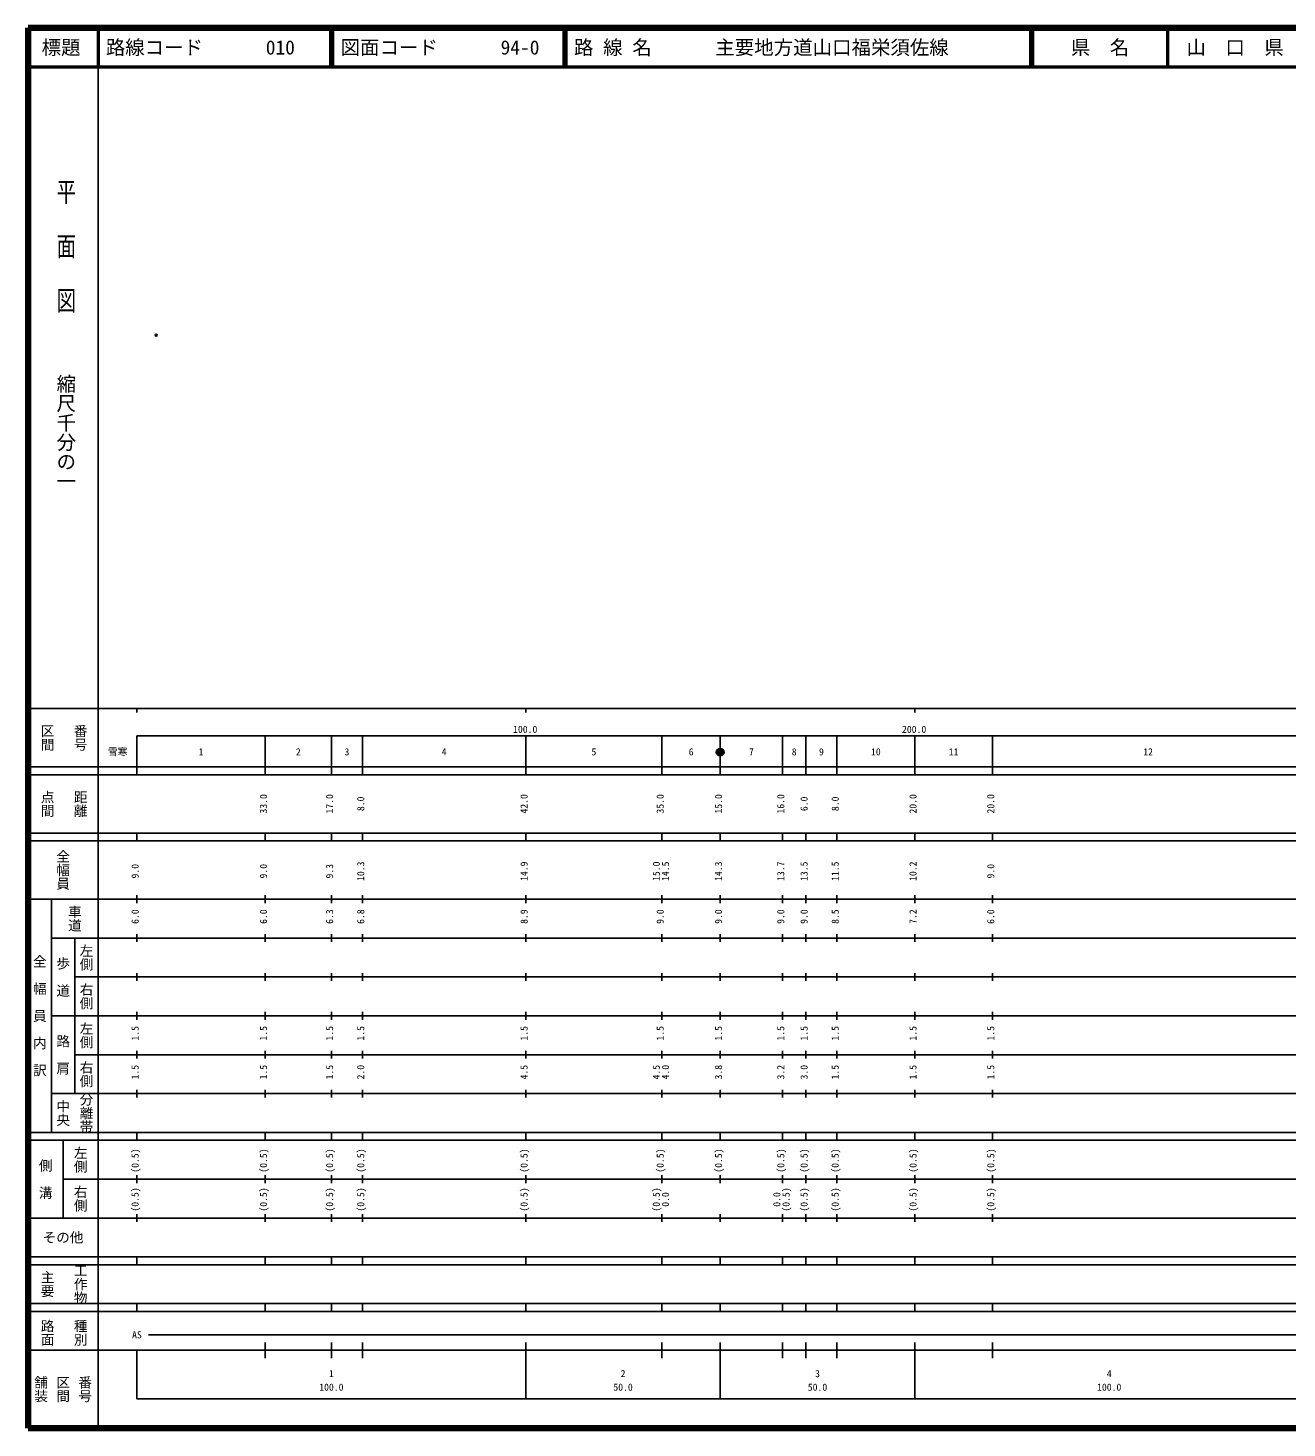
# Model space of a CAD drawing. Units: millimetres on the paper. Extents: x 40 to 680, y 20 to 380.
# Drawn here: x 40 to 363.7, y 20 to 380 of the extents above; entities that cross this region are included whole.
import ezdxf
from ezdxf.enums import TextEntityAlignment as Align

# ---------------------------------------------------------------- set-up
doc = ezdxf.new("R2010")
doc.units = ezdxf.units.MM
doc.header["$PDMODE"] = 32
doc.header["$PDSIZE"] = 0.5
doc.layers.add('M-OTRS', color=6, linetype='Continuous')
doc.layers.add('M-TTL-TXT', color=7, linetype='Continuous')
for name, color, linetype, lineweight in [('M-TTL', 2, 'Continuous', 140), ('M-TTL-BAND', 7, 'Continuous', 25), ('M-TTL-LINE', 7, 'Continuous', 50)]:
    doc.layers.add(name, color=color, linetype=linetype, lineweight=lineweight)
doc.styles.add('@ＭＳ ゴシック', font='')
doc.styles.add('ＭＳ ゴシック', font='')
doc.styles.get('@ＭＳ ゴシック').set_extended_font_data('@MS Gothic')
doc.styles.get('ＭＳ ゴシック').set_extended_font_data('MS Gothic')

msp = doc.modelspace()

# ---------------------------------------------------------------- hatches: boundary and pattern name
at = {"layer": 'M-TTL-BAND'}
msp.add_hatch(color=256, dxfattribs=at).paths.add_polyline_path([(218.97, 193.766), (218.969, 193.805), (218.966, 193.844), (218.963, 193.883), (218.957, 193.922), (218.95, 193.961), (218.942, 193.999), (218.932, 194.037), (218.921, 194.075), (218.908, 194.112), (218.893, 194.148), (218.878, 194.184), (218.861, 194.22), (218.842, 194.254), (218.822, 194.288), (218.801, 194.321), (218.779, 194.354), (218.755, 194.385), (218.73, 194.415), (218.704, 194.445), (218.677, 194.473), (218.648, 194.5), (218.619, 194.526), (218.589, 194.551), (218.557, 194.575), (218.525, 194.597), (218.492, 194.618), (218.458, 194.638), (218.424, 194.657), (218.388, 194.674), (218.352, 194.69), (218.316, 194.704), (218.279, 194.717), (218.241, 194.728), (218.203, 194.738), (218.165, 194.747), (218.126, 194.753), (218.087, 194.759), (218.048, 194.763), (218.009, 194.765), (217.97, 194.766), (217.93, 194.765), (217.891, 194.763), (217.852, 194.759), (217.813, 194.753), (217.774, 194.747), (217.736, 194.738), (217.698, 194.728), (217.661, 194.717), (217.623, 194.704), (217.587, 194.69), (217.551, 194.674), (217.516, 194.657), (217.481, 194.638), (217.447, 194.618), (217.414, 194.597), (217.382, 194.575), (217.35, 194.551), (217.32, 194.526), (217.291, 194.5), (217.262, 194.473), (217.235, 194.445), (217.209, 194.415), (217.184, 194.385), (217.161, 194.354), (217.138, 194.321), (217.117, 194.288), (217.097, 194.254), (217.079, 194.22), (217.061, 194.184), (217.046, 194.148), (217.031, 194.112), (217.018, 194.075), (217.007, 194.037), (216.997, 193.999), (216.989, 193.961), (216.982, 193.922), (216.976, 193.883), (216.973, 193.844), (216.97, 193.805), (216.97, 193.766), (216.97, 193.726), (216.973, 193.687), (216.976, 193.648), (216.982, 193.609), (216.989, 193.571), (216.997, 193.532), (217.007, 193.494), (217.018, 193.457), (217.031, 193.42), (217.046, 193.383), (217.061, 193.347), (217.079, 193.312), (217.097, 193.277), (217.117, 193.243), (217.138, 193.21), (217.161, 193.178), (217.184, 193.147), (217.209, 193.116), (217.235, 193.087), (217.262, 193.059), (217.291, 193.031), (217.32, 193.005), (217.35, 192.98), (217.382, 192.957), (217.414, 192.934), (217.447, 192.913), (217.481, 192.893), (217.516, 192.875), (217.551, 192.858), (217.587, 192.842), (217.623, 192.828), (217.661, 192.815), (217.698, 192.803), (217.736, 192.793), (217.774, 192.785), (217.813, 192.778), (217.852, 192.773), (217.891, 192.769), (217.93, 192.767), (217.97, 192.766), (218.009, 192.767), (218.048, 192.769), (218.087, 192.773), (218.126, 192.778), (218.165, 192.785), (218.203, 192.793), (218.241, 192.803), (218.279, 192.815), (218.316, 192.828), (218.352, 192.842), (218.388, 192.858), (218.424, 192.875), (218.458, 192.893), (218.492, 192.913), (218.525, 192.934), (218.557, 192.957), (218.589, 192.98), (218.619, 193.005), (218.648, 193.031), (218.677, 193.059), (218.704, 193.087), (218.73, 193.116), (218.755, 193.147), (218.779, 193.178), (218.801, 193.21), (218.822, 193.243), (218.842, 193.277), (218.861, 193.312), (218.878, 193.347), (218.893, 193.383), (218.908, 193.42), (218.921, 193.457), (218.932, 193.494), (218.942, 193.532), (218.95, 193.571), (218.957, 193.609), (218.963, 193.648), (218.966, 193.687), (218.969, 193.726)])

# ---------------------------------------------------------------- linework, layer by layer
at = {"layer": 'M-OTRS'}
msp.add_point((72.969, 301.003), dxfattribs=at)
at = {"layer": 'M-TTL'}
for p, q in [((40, 380), (40, 20)), ((680, 380), (40, 380)), ((40, 20), (680, 20))]:
    msp.add_line(p, q, dxfattribs=at)
at = {"layer": 'M-TTL-BAND'}
for p, q in [((58, 370), (58, 20)), ((40, 205), (579, 205)), ((68, 205), (68, 204)), ((168, 205), (168, 204)), ((268, 205), (268, 204)), ((68, 198), (579, 198)), ((68, 198), (68, 188)), ((101, 188), (101, 198)), ((118, 188), (118, 198)), ((126, 188), (126, 198)), ((168, 188), (168, 198)), ((203, 188), (203, 198)), ((218, 188), (218, 198)), ((234, 188), (234, 198)), ((240, 188), (240, 198)), ((248, 188), (248, 198)), ((268, 188), (268, 198)), ((288, 188), (288, 198)), ((40, 190), (579, 190)), ((40, 188), (579, 188)), ((40, 173), (579, 173)), ((68, 171), (68, 173)), ((101, 171), (101, 173)), ((118, 171), (118, 173)), ((126, 171), (126, 173)), ((168, 171), (168, 173)), ((203, 171), (203, 173)), ((218, 171), (218, 173)), ((234, 171), (234, 173)), ((240, 171), (240, 173)), ((248, 171), (248, 173)), ((268, 171), (268, 173)), ((288, 171), (288, 173)), ((40, 171), (579, 171)), ((40, 156), (579, 156)), ((46, 96), (46, 156)), ((68, 155), (68, 157)), ((101, 155), (101, 157)), ((118, 155), (118, 157)), ((126, 155), (126, 157)), ((168, 155), (168, 157)), ((203, 155), (203, 157)), ((218, 155), (218, 157)), ((234, 155), (234, 157)), ((240, 155), (240, 157)), ((248, 155), (248, 157)), ((268, 155), (268, 157)), ((288, 155), (288, 157)), ((46, 146), (579, 146)), ((52, 146), (52, 106)), ((68, 145), (68, 147)), ((101, 145), (101, 147)), ((118, 145), (118, 147)), ((126, 145), (126, 147)), ((168, 145), (168, 147)), ((203, 145), (203, 147)), ((218, 145), (218, 147)), ((234, 145), (234, 147)), ((240, 145), (240, 147)), ((248, 145), (248, 147)), ((268, 145), (268, 147)), ((288, 145), (288, 147)), ((68, 135), (68, 137)), ((101, 135), (101, 137)), ((118, 135), (118, 137)), ((126, 135), (126, 137)), ((168, 135), (168, 137)), ((203, 135), (203, 137)), ((218, 135), (218, 137)), ((234, 135), (234, 137)), ((240, 135), (240, 137)), ((248, 135), (248, 137)), ((268, 135), (268, 137)), ((288, 135), (288, 137)), ((52, 136), (579, 136)), ((46, 126), (579, 126)), ((68, 125), (68, 127)), ((101, 125), (101, 127)), ((118, 125), (118, 127)), ((126, 125), (126, 127)), ((168, 125), (168, 127)), ((203, 125), (203, 127)), ((218, 125), (218, 127)), ((234, 125), (234, 127)), ((240, 125), (240, 127)), ((248, 125), (248, 127)), ((268, 125), (268, 127)), ((288, 125), (288, 127)), ((52, 116), (579, 116)), ((68, 115), (68, 117)), ((101, 115), (101, 117)), ((118, 115), (118, 117)), ((126, 115), (126, 117)), ((168, 115), (168, 117)), ((203, 115), (203, 117)), ((218, 115), (218, 117)), ((234, 115), (234, 117)), ((240, 115), (240, 117)), ((248, 115), (248, 117)), ((268, 115), (268, 117)), ((288, 115), (288, 117)), ((46, 106), (579, 106)), ((68, 105), (68, 107)), ((101, 105), (101, 107)), ((118, 105), (118, 107)), ((126, 105), (126, 107)), ((168, 105), (168, 107)), ((203, 105), (203, 107)), ((218, 105), (218, 107)), ((234, 105), (234, 107)), ((240, 105), (240, 107)), ((248, 105), (248, 107)), ((268, 105), (268, 107)), ((288, 105), (288, 107)), ((40, 96), (579, 96)), ((40, 94), (579, 94)), ((49, 94), (49, 74)), ((68, 94), (68, 96)), ((101, 94), (101, 96)), ((118, 94), (118, 96)), ((126, 94), (126, 96)), ((168, 94), (168, 96)), ((203, 94), (203, 96)), ((218, 94), (218, 96)), ((234, 94), (234, 96)), ((240, 94), (240, 96)), ((248, 94), (248, 96)), ((268, 94), (268, 96)), ((288, 94), (288, 96)), ((49, 84), (579, 84)), ((68, 83), (68, 85)), ((101, 83), (101, 85)), ((118, 83), (118, 85)), ((126, 83), (126, 85)), ((168, 83), (168, 85)), ((203, 83), (203, 85)), ((218, 83), (218, 85)), ((234, 83), (234, 85)), ((240, 83), (240, 85)), ((248, 83), (248, 85)), ((268, 83), (268, 85)), ((288, 83), (288, 85)), ((40, 74), (579, 74)), ((68, 73), (68, 75)), ((101, 73), (101, 75)), ((118, 73), (118, 75)), ((126, 73), (126, 75)), ((168, 73), (168, 75)), ((203, 73), (203, 75)), ((218, 73), (218, 75)), ((234, 73), (234, 75)), ((240, 73), (240, 75)), ((248, 73), (248, 75)), ((268, 73), (268, 75)), ((288, 73), (288, 75)), ((40, 64), (579, 64)), ((40, 62), (579, 62)), ((68, 62), (68, 64)), ((101, 62), (101, 64)), ((118, 62), (118, 64)), ((126, 62), (126, 64)), ((168, 62), (168, 64)), ((203, 62), (203, 64)), ((218, 62), (218, 64)), ((234, 62), (234, 64)), ((240, 62), (240, 64)), ((248, 62), (248, 64)), ((268, 62), (268, 64)), ((288, 62), (288, 64)), ((40, 52), (579, 52)), ((68, 50), (68, 52)), ((101, 50), (101, 52)), ((118, 50), (118, 52)), ((126, 50), (126, 52)), ((168, 50), (168, 52)), ((203, 50), (203, 52)), ((218, 50), (218, 52)), ((234, 50), (234, 52)), ((240, 50), (240, 52)), ((248, 50), (248, 52)), ((268, 50), (268, 52)), ((288, 50), (288, 52)), ((40, 50), (579, 50)), ((71, 44), (559, 44)), ((40, 40), (579, 40)), ((68, 40), (68, 27.5)), ((101, 38), (101, 42)), ((118, 38), (118, 42)), ((126, 38), (126, 42)), ((168, 27.5), (168, 42)), ((203, 38), (203, 42)), ((218, 27.5), (218, 42)), ((234, 38), (234, 42)), ((240, 38), (240, 42)), ((248, 38), (248, 42)), ((268, 27.5), (268, 42)), ((288, 38), (288, 42)), ((68, 27.5), (579, 27.5))]:
    msp.add_line(p, q, dxfattribs=at)
at = {"layer": 'M-TTL-BAND', "lineweight": 13}
msp.add_circle((217.97, 193.766), 1, dxfattribs=at)
at = {"layer": 'M-TTL-LINE'}
for p, q in [((58, 380), (58, 370)), ((117.75, 380), (117.75, 370)), ((118.25, 380), (118.25, 370)), ((177.75, 380), (177.75, 370)), ((178.25, 380), (178.25, 370)), ((297.75, 380), (297.75, 370)), ((298.25, 380), (298.25, 370)), ((333, 380), (333, 370)), ((40, 370), (680, 370))]:
    msp.add_line(p, q, dxfattribs=at)

# ---------------------------------------------------------------- texts
at = {"layer": 'M-TTL-BAND', "style": '@ＭＳ ゴシック', "width": 1.4}
msp.add_text('平  面  図', height=3.666, rotation=270, dxfattribs=at).set_placement((49.777, 306.475), align=Align.MIDDLE_RIGHT)
at = {"layer": 'M-TTL-BAND', "style": '@ＭＳ ゴシック'}
msp.add_text('縮尺千分の一', height=3.666, rotation=270, dxfattribs=at).set_placement((49.777, 261.03), align=Align.MIDDLE_RIGHT)
for s, p in [('区間', (45, 197.5)), ('番号', (53.5, 197.5)), ('点間', (45, 180.5)), ('距離', (53.5, 180.5)), ('全幅員', (49, 163.5)), ('車道', (52, 151)), ('左側', (55, 141)), ('全\u3000幅\u3000員\u3000内\u3000訳', (43, 126)), ('歩\u3000道', (49, 136)), ('右側', (55, 131)), ('左側', (55, 121)), ('路\u3000肩', (49, 116)), ('右側', (55, 111)), ('分離帯', (55, 101)), ('中央', (49, 101)), ('左側', (53.5, 89)), ('側\u3000溝', (44.5, 84)), ('右側', (53.5, 79)), ('工作物', (53.5, 57)), ('主要', (45, 57)), ('路面', (45, 44.5)), ('種別', (53.5, 44.5)), ('舗装', (43.333, 30)), ('区間', (49, 30)), ('番号', (54.667, 30))]:
    msp.add_text(s, height=2.566, rotation=270, dxfattribs=at).set_placement(p, align=Align.MIDDLE_CENTER)
at = {"layer": 'M-TTL-BAND', "style": 'ＭＳ ゴシック'}
for s, p in [('100.0', (167.844, 198.195)), ('200.0', (267.844, 198.195)), ('雪寒', (63.078, 192.405)), ('1', (84.5, 192.405)), ('2', (109.5, 192.405)), ('3', (122, 192.405)), ('4', (147, 192.405)), ('5', (185.5, 192.405)), ('6', (210.5, 192.405)), ('7', (226, 192.405)), ('8', (237, 192.405)), ('9', (244, 192.405)), ('10', (258, 192.405)), ('11', (278, 192.405)), ('12', (328, 192.405)), ('AS', (68, 42.5)), ('1', (118, 32.523)), ('2', (193, 32.523)), ('3', (243, 32.523)), ('4', (318, 32.523)), ('100.0', (118, 29.033)), ('50.0', (193, 29.033)), ('50.0', (243, 29.033)), ('100.0', (318, 29.033))]:
    msp.add_text(s, height=1.833, dxfattribs=at).set_placement(p, align=Align.BOTTOM_CENTER)
for s, p in [('33.0', (102, 180.5)), ('17.0', (119, 180.5)), ('8.0', (127, 180.5)), ('42.0', (169, 180.5)), ('35.0', (204, 180.5)), ('15.0', (219, 180.5)), ('16.0', (235, 180.5)), ('6.0', (241, 180.5)), ('8.0', (249, 180.5)), ('20.0', (269, 180.5)), ('20.0', (289, 180.5)), ('9.0', (69, 163.174)), ('9.0', (102, 163.174)), ('9.3', (119, 163.174)), ('10.3', (127, 163.174)), ('14.9', (169, 163.174)), ('15.0', (203, 163.174)), ('14.5', (205.37, 163.174)), ('14.3', (219, 163.174)), ('13.7', (235, 163.174)), ('13.5', (241, 163.174)), ('11.5', (249, 163.174)), ('10.2', (269, 163.174)), ('9.0', (289, 163.174)), ('6.0', (69, 151.5)), ('6.0', (102, 151.5)), ('6.3', (119, 151.5)), ('6.8', (127, 151.5)), ('8.9', (169, 151.5)), ('9.0', (204, 151.5)), ('9.0', (219, 151.5)), ('9.0', (235, 151.5)), ('9.0', (241, 151.5)), ('8.5', (249, 151.5)), ('7.2', (269, 151.5)), ('6.0', (289, 151.5)), ('1.5', (69, 121.5)), ('1.5', (102, 121.5)), ('1.5', (119, 121.5)), ('1.5', (127, 121.5)), ('1.5', (169, 121.5)), ('1.5', (204, 121.5)), ('1.5', (219, 121.5)), ('1.5', (235, 121.5)), ('1.5', (241, 121.5)), ('1.5', (249, 121.5)), ('1.5', (269, 121.5)), ('1.5', (289, 121.5)), ('1.5', (69, 111.5)), ('1.5', (102, 111.5)), ('1.5', (119, 111.5)), ('2.0', (127, 111.5)), ('4.5', (169, 111.5)), ('4.5', (203, 111.5)), ('4.0', (205.37, 111.5)), ('3.8', (219, 111.5)), ('3.2', (235, 111.5)), ('3.0', (241, 111.5)), ('1.5', (249, 111.5)), ('1.5', (269, 111.5)), ('1.5', (289, 111.5)), ('(0.5)', (69, 88.764)), ('(0.5)', (102, 88.764)), ('(0.5)', (119, 88.764)), ('(0.5)', (127, 88.764)), ('(0.5)', (169, 88.764)), ('(0.5)', (204, 88.764)), ('(0.5)', (219, 88.764)), ('(0.5)', (235, 88.764)), ('(0.5)', (241, 88.764)), ('(0.5)', (249, 88.764)), ('(0.5)', (269, 88.764)), ('(0.5)', (289, 88.764)), ('(0.5)', (69, 78.764)), ('(0.5)', (102, 78.764)), ('(0.5)', (119, 78.764)), ('(0.5)', (127, 78.764)), ('(0.5)', (169, 78.764)), ('(0.5)', (203, 78.764)), ('0.0', (205.37, 78.764)), ('0.0', (234, 78.764)), ('(0.5)', (236.37, 78.764)), ('(0.5)', (241, 78.764)), ('(0.5)', (249, 78.764)), ('(0.5)', (269, 78.764)), ('(0.5)', (289, 78.764))]:
    msp.add_text(s, height=1.833, rotation=90, dxfattribs=at).set_placement(p, align=Align.BOTTOM_CENTER)
msp.add_text('その他', height=2.566, dxfattribs=at).set_placement((49, 69), align=Align.MIDDLE_CENTER)
at = {"layer": 'M-TTL-TXT', "style": 'ＭＳ ゴシック'}
for s, p in [('標題', (48.5, 375)), ('県\u3000名', (315.625, 375)), ('山\u3000口\u3000県', (350.375, 375))]:
    msp.add_text(s, height=3.666, dxfattribs=at).set_placement(p, align=Align.MIDDLE_CENTER)
for s, p in [('路線コード', (60, 375)), ('010', (101.142, 375)), ('図面コード', (120.38, 375)), ('94-0', (161.521, 375)), ('路 線 名', (180.38, 375)), ('主要地方道山口福栄須佐線', (216.734, 375))]:
    msp.add_text(s, height=3.666, dxfattribs=at).set_placement(p, align=Align.MIDDLE_LEFT)

doc.saveas('drawing.dxf')
